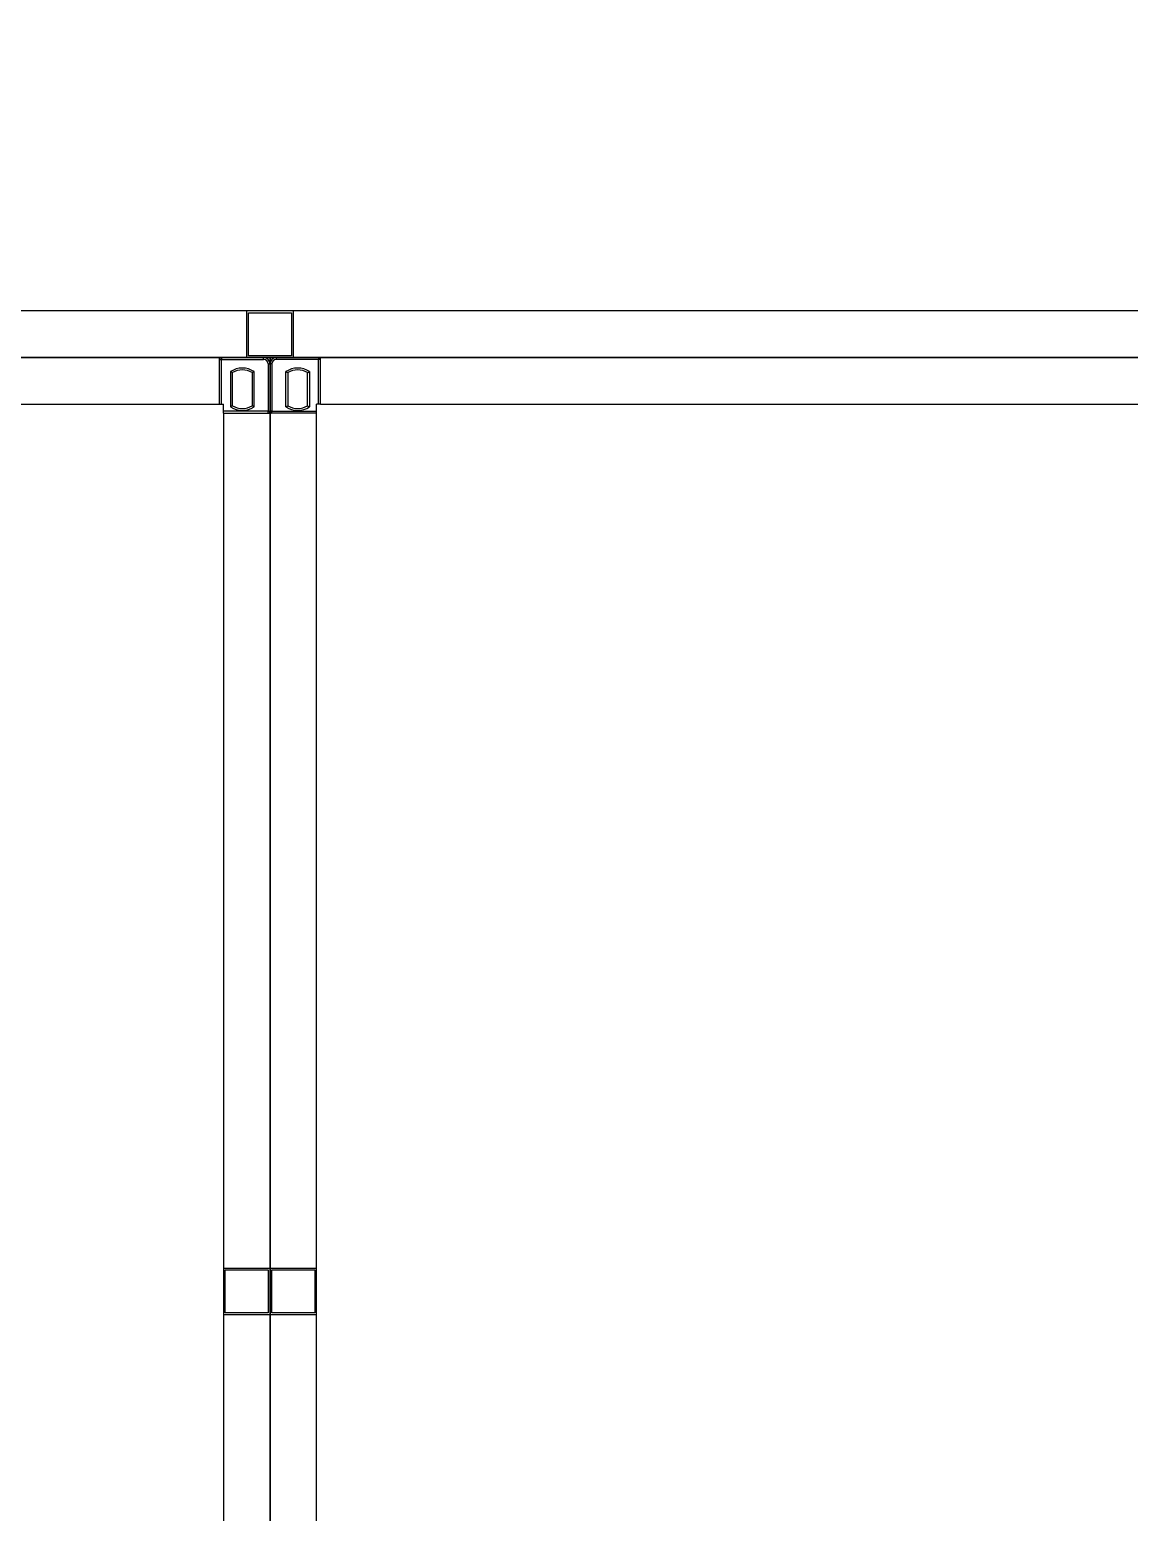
# Model space of a CAD drawing. Header units: millimetres. Extents: x 66027 to 360317, y -114806 to -64032.
# Drawn here: x 203856.5 to 204068.6, y -69786.6 to -69500.8 of the extents above; entities that cross this region are included whole.
import ezdxf

# ---------------------------------------------------------------- set-up
doc = ezdxf.new("R2010")
doc.units = ezdxf.units.MM
doc.header["$LTSCALE"] = 140

# ---------------------------------------------------------------- blocks, each defined once
blk = doc.blocks.new('KEY PLAN_NEW')
at = {"color": 253}
for p, q in [((-987.422, -1488.944), (-1280.302, -1488.944)), ((-1105.362, -1491.944), (-1105.362, -1488.944)), ((-1102.362, -1488.944), (-1105.362, -1488.944)), ((-1102.362, -1488.944), (-1102.362, -1491.944)), ((-1105.242, -1489.064), (-1102.482, -1489.064)), ((-1105.242, -1489.064), (-1102.482, -1489.064)), ((-1105.242, -1491.824), (-1105.242, -1489.064)), ((-1102.482, -1489.064), (-1102.482, -1491.824)), ((-1102.482, -1491.824), (-1105.242, -1491.824)), ((-1105.362, -1491.944), (-1102.362, -1491.944)), ((-1160.622, -1494.944), (-1107.102, -1494.944)), ((-1107.102, -1494.944), (-1106.862, -1494.944)), ((-1106.862, -1495.504), (-1106.862, -1494.944)), ((-1106.862, -1495.504), (-1106.862, -1848.384)), ((-1100.622, -1494.944), (-1100.862, -1494.944)), ((-1100.862, -1495.504), (-1100.862, -1494.944)), ((-1100.862, -1788.384), (-1100.862, -1495.504)), ((-1100.622, -1494.944), (-1047.102, -1494.944)), ((-1106.862, -1550.444), (-1106.862, -1553.444)), ((-1106.862, -1550.444), (-1103.862, -1550.444)), ((-1106.742, -1553.324), (-1106.742, -1550.564)), ((-1106.742, -1550.564), (-1103.982, -1550.564)), ((-1103.982, -1550.564), (-1103.982, -1553.324)), ((-1103.982, -1550.564), (-1103.982, -1553.324)), ((-1103.862, -1553.444), (-1103.862, -1550.444)), ((-1103.862, -1550.444), (-1103.862, -1553.444)), ((-1103.862, -1550.444), (-1100.862, -1550.444)), ((-1103.742, -1553.324), (-1103.742, -1550.564)), ((-1103.742, -1550.564), (-1100.982, -1550.564)), ((-1100.982, -1550.564), (-1100.982, -1553.324)), ((-1100.982, -1550.564), (-1100.982, -1553.324)), ((-1100.862, -1553.444), (-1100.862, -1550.444)), ((-1103.862, -1553.444), (-1106.862, -1553.444)), ((-1103.982, -1553.324), (-1106.742, -1553.324)), ((-1100.862, -1553.444), (-1103.862, -1553.444)), ((-1100.982, -1553.324), (-1103.742, -1553.324))]:
    blk.add_line(p, q, dxfattribs=at)
at = {"color": 253, "linetype": 'Continuous'}
for p, q in [((-1107.102, -1494.944), (-1107.102, -1491.944)), ((-1107.102, -1492.064), (-1106.982, -1492.064)), ((-1106.982, -1491.944), (-1106.982, -1492.064)), ((-1106.982, -1494.944), (-1106.982, -1492.064)), ((-1106.982, -1492.064), (-1104.272, -1492.064)), ((-1106.397, -1492.842), (-1106.397, -1495.105)), ((-1104.887, -1495.105), (-1104.887, -1492.842)), ((-1104.272, -1492.064), (-1104.272, -1491.944)), ((-1103.982, -1492.064), (-1103.982, -1492.064)), ((-1103.982, -1492.064), (-1103.982, -1492.064)), ((-1103.982, -1492.354), (-1103.862, -1492.354)), ((-1103.982, -1492.354), (-1103.982, -1495.384)), ((-1103.742, -1492.354), (-1103.862, -1492.354)), ((-1103.742, -1492.064), (-1103.742, -1492.064)), ((-1103.742, -1492.064), (-1103.742, -1492.064)), ((-1103.742, -1492.354), (-1103.742, -1495.384)), ((-1103.452, -1492.064), (-1103.452, -1491.944)), ((-1100.742, -1492.064), (-1103.452, -1492.064)), ((-1102.837, -1495.105), (-1102.837, -1492.842)), ((-1101.327, -1492.842), (-1101.327, -1495.105)), ((-1100.742, -1491.944), (-1100.742, -1492.064)), ((-1100.622, -1492.064), (-1100.742, -1492.064)), ((-1100.742, -1494.944), (-1100.742, -1492.064)), ((-1100.622, -1494.944), (-1100.622, -1491.944)), ((-1106.277, -1495.039), (-1106.277, -1492.909)), ((-1105.007, -1492.909), (-1105.007, -1495.039)), ((-1102.717, -1492.909), (-1102.717, -1495.039)), ((-1101.447, -1495.039), (-1101.447, -1492.909)), ((-1103.982, -1495.384), (-1106.862, -1495.384)), ((-1106.862, -1495.504), (-1103.862, -1495.504)), ((-1103.982, -1495.504), (-1103.982, -1495.384)), ((-1103.982, -1495.384), (-1103.862, -1495.384)), ((-1103.742, -1495.384), (-1103.862, -1495.384)), ((-1100.862, -1495.504), (-1103.862, -1495.504)), ((-1103.742, -1495.504), (-1103.742, -1495.384)), ((-1103.742, -1495.384), (-1100.862, -1495.384))]:
    blk.add_line(p, q, dxfattribs=at)
at = {"color": 253}
for points in [[(-1283.862, -1491.944), (-1283.862, -1431.944), (-983.862, -1431.944), (-983.862, -1491.944)], [(-1163.862, -1491.944), (-1103.862, -1491.944), (-1103.862, -1851.944), (-1163.862, -1851.944)], [(-1103.862, -1491.944), (-1043.862, -1491.944), (-1043.862, -1791.944), (-1103.862, -1791.944)]]:
    blk.add_lwpolyline(points, close=True, dxfattribs=at)
at = {"color": 253, "linetype": 'Continuous'}
for centre, radius, start, end in [((-1106.982, -1492.064), 0.12, 90, 180), ((-1105.642, -1493.974), 1.36, 56.27916, 123.72084), ((-1105.642, -1493.974), 1.24, 59.1964, 120.8036), ((-1104.272, -1492.354), 0.41, 0, 90), ((-1104.272, -1492.354), 0.29, 0, 90), ((-1103.452, -1492.354), 0.41, 90, 180), ((-1103.452, -1492.354), 0.29, 90, 180), ((-1102.082, -1493.974), 1.36, 56.27916, 123.72084), ((-1102.082, -1493.974), 1.24, 59.1964, 120.8036), ((-1100.742, -1492.064), 0.12, 0, 90), ((-1105.642, -1493.974), 1.36, 236.27916, 303.72084), ((-1105.642, -1493.974), 1.24, 239.1964, 300.8036), ((-1103.982, -1495.384), 0.12, 270, 0), ((-1103.742, -1495.384), 0.12, 180, 270), ((-1102.082, -1493.974), 1.36, 236.27916, 303.72084), ((-1102.082, -1493.974), 1.24, 239.1964, 300.8036)]:
    blk.add_arc(centre, radius, start, end, dxfattribs=at)
for points, knots in [([(-1106.277, -1492.909), (-1106.277, -1492.908, 46), (-1106.278, -1492.908, 46), (-1106.279, -1492.908, 46), (-1106.28, -1492.907, 46), (-1106.28, -1492.907, 46), (-1106.281, -1492.906, 46), (-1106.281, -1492.906, 46), (-1106.282, -1492.906, 46), (-1106.282, -1492.905, 46), (-1106.284, -1492.904, 46), (-1106.285, -1492.904, 46), (-1106.289, -1492.902, 46), (-1106.291, -1492.901, 46), (-1106.294, -1492.899, 46), (-1106.295, -1492.898, 46), (-1106.296, -1492.898, 46), (-1106.297, -1492.897, 46), (-1106.298, -1492.897, 46), (-1106.299, -1492.896, 46), (-1106.301, -1492.895, 46), (-1106.304, -1492.893, 46), (-1106.309, -1492.89, 46), (-1106.312, -1492.889, 46), (-1106.316, -1492.886, 46), (-1106.318, -1492.886, 46), (-1106.32, -1492.884, 46), (-1106.32, -1492.884, 46), (-1106.322, -1492.883, 46), (-1106.323, -1492.883, 46), (-1106.327, -1492.881, 46), (-1106.33, -1492.879, 46), (-1106.336, -1492.875, 46), (-1106.339, -1492.873, 46), (-1106.346, -1492.87, 46), (-1106.35, -1492.868, 46), (-1106.354, -1492.866, 46), (-1106.355, -1492.865, 46), (-1106.357, -1492.864, 46), (-1106.358, -1492.864, 46), (-1106.36, -1492.862, 46), (-1106.362, -1492.861, 46), (-1106.367, -1492.858, 46), (-1106.371, -1492.856, 46), (-1106.378, -1492.852, 46), (-1106.382, -1492.85, 46), (-1106.387, -1492.847, 46), (-1106.389, -1492.846, 46), (-1106.392, -1492.845, 46), (-1106.394, -1492.844, 46), (-1106.395, -1492.843, 46), (-1106.396, -1492.843, 46), (-1106.396, -1492.843, 46), (-1106.397, -1492.842, 46)], [0, 0, 0, 0, 0.06206, 0.12459, 0.12459, 0.155854, 0.155854, 0.171487, 0.171487, 0.187119, 0.187119, 0.249648, 0.249648, 0.312178, 0.312178, 0.343442, 0.343442, 0.359075, 0.359075, 0.374707, 0.374707, 0.437236, 0.437236, 0.499766, 0.499766, 0.53103, 0.53103, 0.546663, 0.546663, 0.562295, 0.562295, 0.624824, 0.624824, 0.687353, 0.687353, 0.749883, 0.749883, 0.765515, 0.765515, 0.781147, 0.781147, 0.812412, 0.812412, 0.874941, 0.874941, 0.937471, 0.937471, 0.968735, 0.968735, 0.984368, 0.992184, 0.992184, 1, 1, 1, 1]), ([(-1104.887, -1492.842), (-1104.887, -1492.843, 46), (-1104.888, -1492.843, 46), (-1104.889, -1492.843, 46), (-1104.89, -1492.844, 46), (-1104.891, -1492.845, 46), (-1104.894, -1492.846, 46), (-1104.896, -1492.847, 46), (-1104.902, -1492.85, 46), (-1104.905, -1492.852, 46), (-1104.913, -1492.856, 46), (-1104.916, -1492.858, 46), (-1104.922, -1492.861, 46), (-1104.923, -1492.862, 46), (-1104.926, -1492.864, 46), (-1104.927, -1492.864, 46), (-1104.929, -1492.865, 46), (-1104.93, -1492.866, 46), (-1104.934, -1492.868, 46), (-1104.937, -1492.87, 46), (-1104.944, -1492.873, 46), (-1104.947, -1492.875, 46), (-1104.954, -1492.879, 46), (-1104.957, -1492.881, 46), (-1104.961, -1492.883, 46), (-1104.962, -1492.883, 46), (-1104.963, -1492.884, 46), (-1104.964, -1492.884, 46), (-1104.966, -1492.886, 46), (-1104.967, -1492.886, 46), (-1104.972, -1492.889, 46), (-1104.974, -1492.89, 46), (-1104.98, -1492.893, 46), (-1104.982, -1492.895, 46), (-1104.985, -1492.896, 46), (-1104.986, -1492.897, 46), (-1104.987, -1492.897, 46), (-1104.987, -1492.898, 46), (-1104.989, -1492.898, 46), (-1104.99, -1492.899, 46), (-1104.993, -1492.901, 46), (-1104.995, -1492.902, 46), (-1104.998, -1492.904, 46), (-1105, -1492.904, 46), (-1105.001, -1492.905, 46), (-1105.002, -1492.906, 46), (-1105.002, -1492.906, 46), (-1105.002, -1492.906, 46), (-1105.003, -1492.907, 46), (-1105.004, -1492.907, 46), (-1105.005, -1492.908, 46), (-1105.006, -1492.908, 46), (-1105.007, -1492.908, 46), (-1105.007, -1492.909, 46)], [0, 0, 0, 0, 0.00782, 0.00782, 0.015639, 0.031279, 0.031279, 0.062557, 0.062557, 0.125114, 0.125114, 0.187671, 0.187671, 0.21895, 0.21895, 0.234589, 0.234589, 0.250228, 0.250228, 0.312785, 0.312785, 0.375342, 0.375342, 0.437899, 0.437899, 0.453538, 0.453538, 0.469178, 0.469178, 0.500456, 0.500456, 0.563013, 0.563013, 0.62557, 0.62557, 0.641209, 0.641209, 0.656849, 0.656849, 0.688127, 0.688127, 0.750684, 0.750684, 0.813241, 0.813241, 0.828881, 0.828881, 0.84452, 0.84452, 0.875798, 0.875798, 0.938355, 1, 1, 1, 1]), ([(-1102.837, -1492.842), (-1102.836, -1492.843, 46), (-1102.836, -1492.843, 46), (-1102.835, -1492.843, 46), (-1102.834, -1492.844, 46), (-1102.832, -1492.845, 46), (-1102.829, -1492.846, 46), (-1102.827, -1492.847, 46), (-1102.822, -1492.85, 46), (-1102.818, -1492.852, 46), (-1102.811, -1492.856, 46), (-1102.807, -1492.858, 46), (-1102.802, -1492.861, 46), (-1102.8, -1492.862, 46), (-1102.798, -1492.864, 46), (-1102.797, -1492.864, 46), (-1102.795, -1492.865, 46), (-1102.794, -1492.866, 46), (-1102.79, -1492.868, 46), (-1102.786, -1492.87, 46), (-1102.779, -1492.873, 46), (-1102.776, -1492.875, 46), (-1102.77, -1492.879, 46), (-1102.767, -1492.881, 46), (-1102.763, -1492.883, 46), (-1102.762, -1492.883, 46), (-1102.76, -1492.884, 46), (-1102.76, -1492.884, 46), (-1102.758, -1492.886, 46), (-1102.756, -1492.886, 46), (-1102.752, -1492.889, 46), (-1102.749, -1492.89, 46), (-1102.744, -1492.893, 46), (-1102.741, -1492.895, 46), (-1102.739, -1492.896, 46), (-1102.738, -1492.897, 46), (-1102.737, -1492.897, 46), (-1102.736, -1492.898, 46), (-1102.735, -1492.898, 46), (-1102.734, -1492.899, 46), (-1102.731, -1492.901, 46), (-1102.729, -1492.902, 46), (-1102.725, -1492.904, 46), (-1102.724, -1492.904, 46), (-1102.722, -1492.905, 46), (-1102.722, -1492.906, 46), (-1102.721, -1492.906, 46), (-1102.721, -1492.906, 46), (-1102.72, -1492.907, 46), (-1102.72, -1492.907, 46), (-1102.719, -1492.908, 46), (-1102.718, -1492.908, 46), (-1102.717, -1492.908, 46), (-1102.717, -1492.909, 46)], [0, 0, 0, 0, 0.00782, 0.00782, 0.015639, 0.031279, 0.031279, 0.062557, 0.062557, 0.125114, 0.125114, 0.187671, 0.187671, 0.21895, 0.21895, 0.234589, 0.234589, 0.250228, 0.250228, 0.312785, 0.312785, 0.375342, 0.375342, 0.437899, 0.437899, 0.453538, 0.453538, 0.469178, 0.469178, 0.500456, 0.500456, 0.563013, 0.563013, 0.62557, 0.62557, 0.641209, 0.641209, 0.656849, 0.656849, 0.688127, 0.688127, 0.750684, 0.750684, 0.813241, 0.813241, 0.828881, 0.828881, 0.84452, 0.84452, 0.875798, 0.875798, 0.938355, 1, 1, 1, 1]), ([(-1101.447, -1492.909), (-1101.447, -1492.908, 46), (-1101.446, -1492.908, 46), (-1101.445, -1492.908, 46), (-1101.444, -1492.907, 46), (-1101.443, -1492.907, 46), (-1101.442, -1492.906, 46), (-1101.442, -1492.906, 46), (-1101.442, -1492.906, 46), (-1101.441, -1492.905, 46), (-1101.44, -1492.904, 46), (-1101.438, -1492.904, 46), (-1101.435, -1492.902, 46), (-1101.433, -1492.901, 46), (-1101.43, -1492.899, 46), (-1101.429, -1492.898, 46), (-1101.427, -1492.898, 46), (-1101.427, -1492.897, 46), (-1101.426, -1492.897, 46), (-1101.425, -1492.896, 46), (-1101.422, -1492.895, 46), (-1101.42, -1492.893, 46), (-1101.414, -1492.89, 46), (-1101.412, -1492.889, 46), (-1101.407, -1492.886, 46), (-1101.406, -1492.886, 46), (-1101.404, -1492.884, 46), (-1101.403, -1492.884, 46), (-1101.402, -1492.883, 46), (-1101.401, -1492.883, 46), (-1101.397, -1492.881, 46), (-1101.394, -1492.879, 46), (-1101.387, -1492.875, 46), (-1101.384, -1492.873, 46), (-1101.377, -1492.87, 46), (-1101.374, -1492.868, 46), (-1101.37, -1492.866, 46), (-1101.369, -1492.865, 46), (-1101.367, -1492.864, 46), (-1101.366, -1492.864, 46), (-1101.363, -1492.862, 46), (-1101.362, -1492.861, 46), (-1101.356, -1492.858, 46), (-1101.353, -1492.856, 46), (-1101.345, -1492.852, 46), (-1101.342, -1492.85, 46), (-1101.336, -1492.847, 46), (-1101.334, -1492.846, 46), (-1101.331, -1492.845, 46), (-1101.33, -1492.844, 46), (-1101.329, -1492.843, 46), (-1101.328, -1492.843, 46), (-1101.327, -1492.843, 46), (-1101.327, -1492.842, 46)], [0, 0, 0, 0, 0.06206, 0.12459, 0.12459, 0.155854, 0.155854, 0.171487, 0.171487, 0.187119, 0.187119, 0.249648, 0.249648, 0.312178, 0.312178, 0.343442, 0.343442, 0.359075, 0.359075, 0.374707, 0.374707, 0.437236, 0.437236, 0.499766, 0.499766, 0.53103, 0.53103, 0.546663, 0.546663, 0.562295, 0.562295, 0.624824, 0.624824, 0.687353, 0.687353, 0.749883, 0.749883, 0.765515, 0.765515, 0.781147, 0.781147, 0.812412, 0.812412, 0.874941, 0.874941, 0.937471, 0.937471, 0.968735, 0.968735, 0.984368, 0.992184, 0.992184, 1, 1, 1, 1]), ([(-1106.277, -1495.039), (-1106.277, -1495.039, 46), (-1106.278, -1495.039, 46), (-1106.279, -1495.04, 46), (-1106.28, -1495.04, 46), (-1106.28, -1495.041, 46), (-1106.281, -1495.041, 46), (-1106.281, -1495.041, 46), (-1106.282, -1495.042, 46), (-1106.282, -1495.042, 46), (-1106.284, -1495.043, 46), (-1106.285, -1495.044, 46), (-1106.289, -1495.045, 46), (-1106.291, -1495.046, 46), (-1106.294, -1495.048, 46), (-1106.295, -1495.049, 46), (-1106.296, -1495.05, 46), (-1106.297, -1495.05, 46), (-1106.298, -1495.051, 46), (-1106.299, -1495.051, 46), (-1106.301, -1495.053, 46), (-1106.304, -1495.054, 46), (-1106.309, -1495.057, 46), (-1106.312, -1495.058, 46), (-1106.316, -1495.061, 46), (-1106.318, -1495.062, 46), (-1106.32, -1495.063, 46), (-1106.32, -1495.063, 46), (-1106.322, -1495.064, 46), (-1106.323, -1495.064, 46), (-1106.327, -1495.067, 46), (-1106.33, -1495.068, 46), (-1106.336, -1495.072, 46), (-1106.339, -1495.074, 46), (-1106.346, -1495.077, 46), (-1106.35, -1495.079, 46), (-1106.354, -1495.082, 46), (-1106.355, -1495.082, 46), (-1106.357, -1495.083, 46), (-1106.358, -1495.084, 46), (-1106.36, -1495.085, 46), (-1106.362, -1495.086, 46), (-1106.367, -1495.089, 46), (-1106.371, -1495.091, 46), (-1106.378, -1495.095, 46), (-1106.382, -1495.097, 46), (-1106.387, -1495.1, 46), (-1106.389, -1495.101, 46), (-1106.392, -1495.102, 46), (-1106.394, -1495.103, 46), (-1106.395, -1495.104, 46), (-1106.396, -1495.104, 46), (-1106.396, -1495.105, 46), (-1106.397, -1495.105, 46)], [0, 0, 0, 0, 0.06206, 0.12459, 0.12459, 0.155854, 0.155854, 0.171487, 0.171487, 0.187119, 0.187119, 0.249648, 0.249648, 0.312178, 0.312178, 0.343442, 0.343442, 0.359075, 0.359075, 0.374707, 0.374707, 0.437236, 0.437236, 0.499766, 0.499766, 0.53103, 0.53103, 0.546663, 0.546663, 0.562295, 0.562295, 0.624824, 0.624824, 0.687353, 0.687353, 0.749883, 0.749883, 0.765515, 0.765515, 0.781147, 0.781147, 0.812412, 0.812412, 0.874941, 0.874941, 0.937471, 0.937471, 0.968735, 0.968735, 0.984368, 0.992184, 0.992184, 1, 1, 1, 1]), ([(-1104.887, -1495.105), (-1104.887, -1495.105, 46), (-1104.888, -1495.104, 46), (-1104.889, -1495.104, 46), (-1104.89, -1495.103, 46), (-1104.891, -1495.102, 46), (-1104.894, -1495.101, 46), (-1104.896, -1495.1, 46), (-1104.902, -1495.097, 46), (-1104.905, -1495.095, 46), (-1104.913, -1495.091, 46), (-1104.916, -1495.089, 46), (-1104.922, -1495.086, 46), (-1104.923, -1495.085, 46), (-1104.926, -1495.084, 46), (-1104.927, -1495.083, 46), (-1104.929, -1495.082, 46), (-1104.93, -1495.082, 46), (-1104.934, -1495.079, 46), (-1104.937, -1495.077, 46), (-1104.944, -1495.074, 46), (-1104.947, -1495.072, 46), (-1104.954, -1495.068, 46), (-1104.957, -1495.067, 46), (-1104.961, -1495.064, 46), (-1104.962, -1495.064, 46), (-1104.963, -1495.063, 46), (-1104.964, -1495.063, 46), (-1104.966, -1495.062, 46), (-1104.967, -1495.061, 46), (-1104.972, -1495.058, 46), (-1104.974, -1495.057, 46), (-1104.98, -1495.054, 46), (-1104.982, -1495.053, 46), (-1104.985, -1495.051, 46), (-1104.986, -1495.051, 46), (-1104.987, -1495.05, 46), (-1104.987, -1495.05, 46), (-1104.989, -1495.049, 46), (-1104.99, -1495.048, 46), (-1104.993, -1495.046, 46), (-1104.995, -1495.045, 46), (-1104.998, -1495.044, 46), (-1105, -1495.043, 46), (-1105.001, -1495.042, 46), (-1105.002, -1495.042, 46), (-1105.002, -1495.041, 46), (-1105.002, -1495.041, 46), (-1105.003, -1495.041, 46), (-1105.004, -1495.04, 46), (-1105.005, -1495.04, 46), (-1105.006, -1495.039, 46), (-1105.007, -1495.039, 46), (-1105.007, -1495.039, 46)], [0, 0, 0, 0, 0.00782, 0.00782, 0.015639, 0.031279, 0.031279, 0.062557, 0.062557, 0.125114, 0.125114, 0.187671, 0.187671, 0.21895, 0.21895, 0.234589, 0.234589, 0.250228, 0.250228, 0.312785, 0.312785, 0.375342, 0.375342, 0.437899, 0.437899, 0.453538, 0.453538, 0.469178, 0.469178, 0.500456, 0.500456, 0.563013, 0.563013, 0.62557, 0.62557, 0.641209, 0.641209, 0.656849, 0.656849, 0.688127, 0.688127, 0.750684, 0.750684, 0.813241, 0.813241, 0.828881, 0.828881, 0.84452, 0.84452, 0.875798, 0.875798, 0.938355, 1, 1, 1, 1]), ([(-1102.837, -1495.105), (-1102.836, -1495.105, 46), (-1102.836, -1495.104, 46), (-1102.835, -1495.104, 46), (-1102.834, -1495.103, 46), (-1102.832, -1495.102, 46), (-1102.829, -1495.101, 46), (-1102.827, -1495.1, 46), (-1102.822, -1495.097, 46), (-1102.818, -1495.095, 46), (-1102.811, -1495.091, 46), (-1102.807, -1495.089, 46), (-1102.802, -1495.086, 46), (-1102.8, -1495.085, 46), (-1102.798, -1495.084, 46), (-1102.797, -1495.083, 46), (-1102.795, -1495.082, 46), (-1102.794, -1495.082, 46), (-1102.79, -1495.079, 46), (-1102.786, -1495.077, 46), (-1102.779, -1495.074, 46), (-1102.776, -1495.072, 46), (-1102.77, -1495.068, 46), (-1102.767, -1495.067, 46), (-1102.763, -1495.064, 46), (-1102.762, -1495.064, 46), (-1102.76, -1495.063, 46), (-1102.76, -1495.063, 46), (-1102.758, -1495.062, 46), (-1102.756, -1495.061, 46), (-1102.752, -1495.058, 46), (-1102.749, -1495.057, 46), (-1102.744, -1495.054, 46), (-1102.741, -1495.053, 46), (-1102.739, -1495.051, 46), (-1102.738, -1495.051, 46), (-1102.737, -1495.05, 46), (-1102.736, -1495.05, 46), (-1102.735, -1495.049, 46), (-1102.734, -1495.048, 46), (-1102.731, -1495.046, 46), (-1102.729, -1495.045, 46), (-1102.725, -1495.044, 46), (-1102.724, -1495.043, 46), (-1102.722, -1495.042, 46), (-1102.722, -1495.042, 46), (-1102.721, -1495.041, 46), (-1102.721, -1495.041, 46), (-1102.72, -1495.041, 46), (-1102.72, -1495.04, 46), (-1102.719, -1495.04, 46), (-1102.718, -1495.039, 46), (-1102.717, -1495.039, 46), (-1102.717, -1495.039, 46)], [0, 0, 0, 0, 0.00782, 0.00782, 0.015639, 0.031279, 0.031279, 0.062557, 0.062557, 0.125114, 0.125114, 0.187671, 0.187671, 0.21895, 0.21895, 0.234589, 0.234589, 0.250228, 0.250228, 0.312785, 0.312785, 0.375342, 0.375342, 0.437899, 0.437899, 0.453538, 0.453538, 0.469178, 0.469178, 0.500456, 0.500456, 0.563013, 0.563013, 0.62557, 0.62557, 0.641209, 0.641209, 0.656849, 0.656849, 0.688127, 0.688127, 0.750684, 0.750684, 0.813241, 0.813241, 0.828881, 0.828881, 0.84452, 0.84452, 0.875798, 0.875798, 0.938355, 1, 1, 1, 1]), ([(-1101.447, -1495.039), (-1101.447, -1495.039, 46), (-1101.446, -1495.039, 46), (-1101.445, -1495.04, 46), (-1101.444, -1495.04, 46), (-1101.443, -1495.041, 46), (-1101.442, -1495.041, 46), (-1101.442, -1495.041, 46), (-1101.442, -1495.042, 46), (-1101.441, -1495.042, 46), (-1101.44, -1495.043, 46), (-1101.438, -1495.044, 46), (-1101.435, -1495.045, 46), (-1101.433, -1495.046, 46), (-1101.43, -1495.048, 46), (-1101.429, -1495.049, 46), (-1101.427, -1495.05, 46), (-1101.427, -1495.05, 46), (-1101.426, -1495.051, 46), (-1101.425, -1495.051, 46), (-1101.422, -1495.053, 46), (-1101.42, -1495.054, 46), (-1101.414, -1495.057, 46), (-1101.412, -1495.058, 46), (-1101.407, -1495.061, 46), (-1101.406, -1495.062, 46), (-1101.404, -1495.063, 46), (-1101.403, -1495.063, 46), (-1101.402, -1495.064, 46), (-1101.401, -1495.064, 46), (-1101.397, -1495.067, 46), (-1101.394, -1495.068, 46), (-1101.387, -1495.072, 46), (-1101.384, -1495.074, 46), (-1101.377, -1495.077, 46), (-1101.374, -1495.079, 46), (-1101.37, -1495.082, 46), (-1101.369, -1495.082, 46), (-1101.367, -1495.083, 46), (-1101.366, -1495.084, 46), (-1101.363, -1495.085, 46), (-1101.362, -1495.086, 46), (-1101.356, -1495.089, 46), (-1101.353, -1495.091, 46), (-1101.345, -1495.095, 46), (-1101.342, -1495.097, 46), (-1101.336, -1495.1, 46), (-1101.334, -1495.101, 46), (-1101.331, -1495.102, 46), (-1101.33, -1495.103, 46), (-1101.329, -1495.104, 46), (-1101.328, -1495.104, 46), (-1101.327, -1495.105, 46), (-1101.327, -1495.105, 46)], [0, 0, 0, 0, 0.06206, 0.12459, 0.12459, 0.155854, 0.155854, 0.171487, 0.171487, 0.187119, 0.187119, 0.249648, 0.249648, 0.312178, 0.312178, 0.343442, 0.343442, 0.359075, 0.359075, 0.374707, 0.374707, 0.437236, 0.437236, 0.499766, 0.499766, 0.53103, 0.53103, 0.546663, 0.546663, 0.562295, 0.562295, 0.624824, 0.624824, 0.687353, 0.687353, 0.749883, 0.749883, 0.765515, 0.765515, 0.781147, 0.781147, 0.812412, 0.812412, 0.874941, 0.874941, 0.937471, 0.937471, 0.968735, 0.968735, 0.984368, 0.992184, 0.992184, 1, 1, 1, 1])]:
    blk.add_open_spline(points, degree=3, knots=knots, dxfattribs=at)

msp = doc.modelspace()

# ---------------------------------------------------------------- block references
at = {"xscale": 3, "yscale": 3, "zscale": 3}
msp.add_blockref('KEY PLAN_NEW', (207214.42, -65088.16), dxfattribs=at)

doc.saveas('drawing.dxf')
